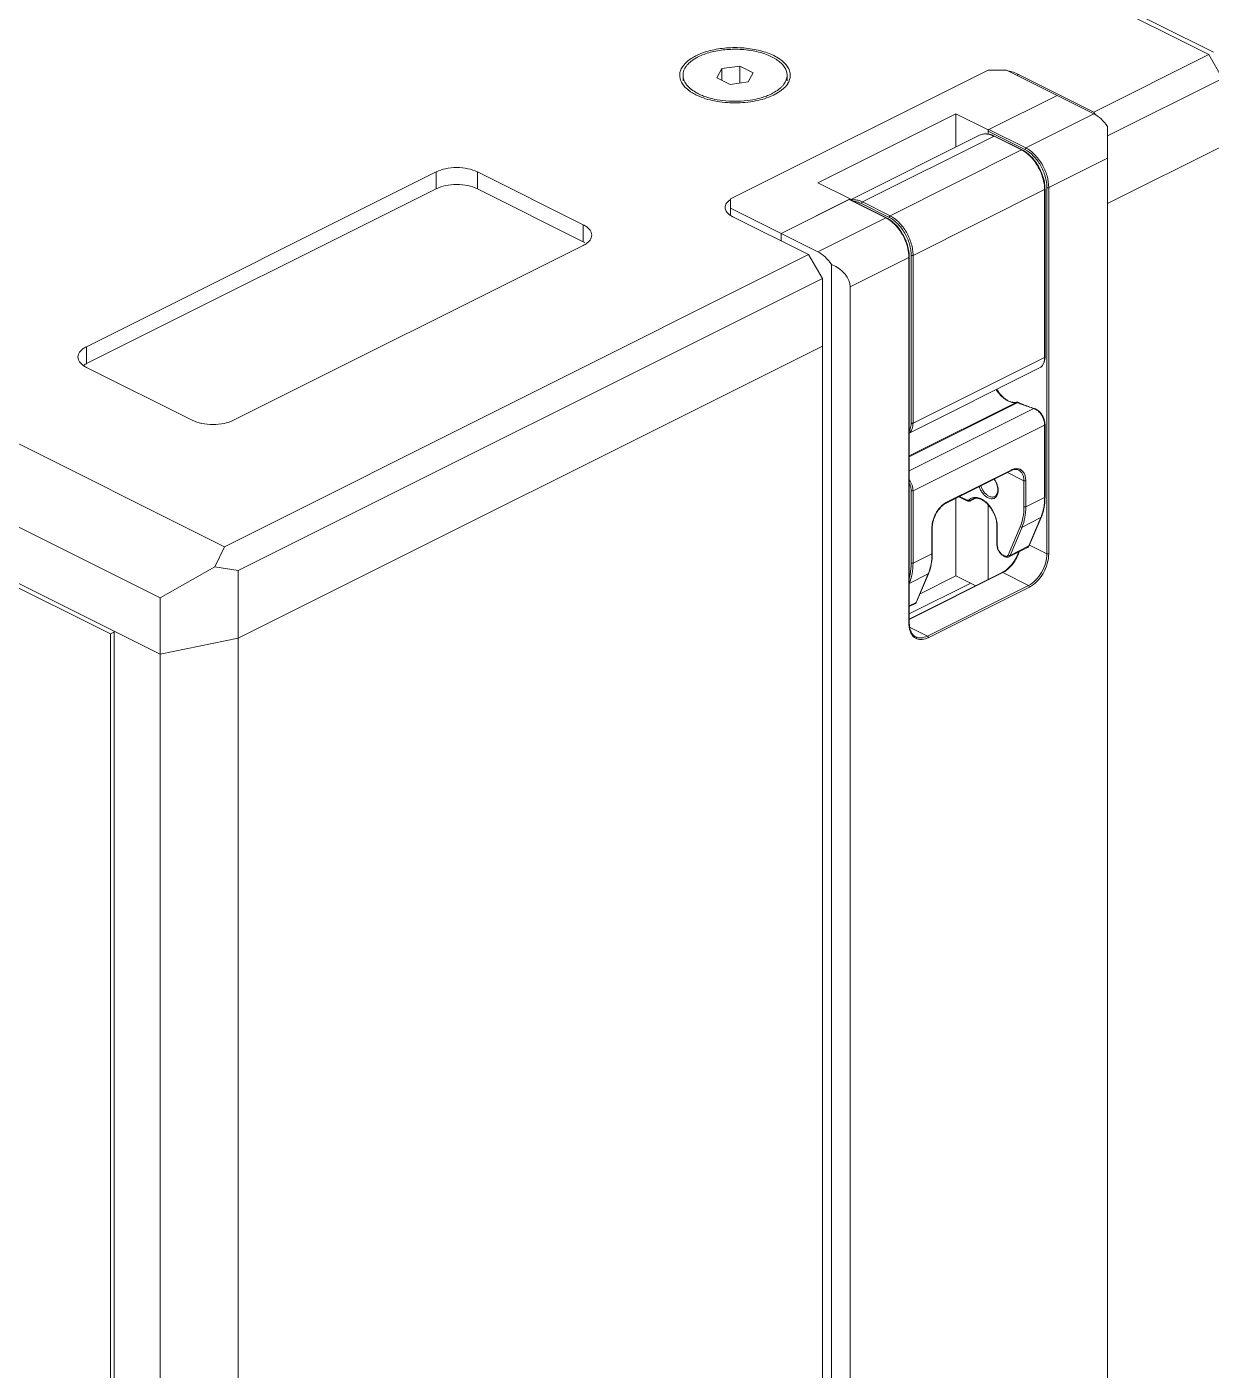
# Model space of a CAD drawing. Header units: millimetres. Extents: x 0 to 9253, y 0 to 2730.
# Drawn here: x 2866.1 to 3048.1, y 2028.4 to 2234.9 of the extents above; entities that cross this region are included whole.
import ezdxf

# ---------------------------------------------------------------- set-up
doc = ezdxf.new("R2010")
doc.units = ezdxf.units.MM
doc.layers.get('0').update_dxf_attribs({"lineweight": 13})

msp = doc.modelspace()

# ---------------------------------------------------------------- linework, layer by layer
for p, q in [((2571.87, 2317.25), (2896.43, 2154.97)), ((2564.8, 2307.97), (2886.53, 2147.1)), ((2886.53, 2138.44), (2564.8, 2299.31)), ((2572.43, 2294.8), (2878.89, 2141.57)), ((3025.12, 2241.94), (3047.75, 2230.63)), ((3048.46, 2230.98), (3025.83, 2242.29)), ((3030.07, 2221.79), (3047.75, 2230.63)), ((3049.87, 2226.97), (3047.75, 2230.63)), ((2972.88, 2228.46), (2972.13, 2227.07)), ((2975.67, 2228.84), (2972.88, 2228.46)), ((2972.88, 2228.46), (2972.88, 2226.7)), ((3013.81, 2228.23), (2974.21, 2208.43)), ((2975.67, 2228.84), (2975.67, 2226.25)), ((2977.71, 2227.82), (2975.67, 2228.84)), ((3016.64, 2228.23), (3013.81, 2228.23)), ((3016.64, 2228.23), (3024.42, 2224.34)), ((2966.92, 2226.58), (2966.92, 2227.44)), ((2972.13, 2227.07), (2974.17, 2226.05)), ((2974.17, 2226.05), (2976.96, 2226.42)), ((2976.96, 2226.42), (2977.71, 2227.82)), ((2982.92, 2226.58), (2982.92, 2227.44)), ((3018.41, 2227.62), (3018.41, 2227.35)), ((3018.41, 2227.62), (3030.07, 2221.79)), ((3032.19, 2218.13), (3049.87, 2226.97)), ((2980.93, 2224.44), (2981.86, 2224.99)), ((3013.81, 2219.04), (3024.42, 2224.34)), ((3024.42, 2224.34), (3013.95, 2219.11)), ((3024.42, 2224.34), (3030.07, 2221.51)), ((2987.65, 2210.91), (3008.86, 2221.51)), ((3008.86, 2221.51), (3008.86, 2216.41)), ((3013.81, 2219.04), (3008.86, 2221.51)), ((3019.61, 2216.28), (3030.07, 2221.51)), ((3030.07, 2221.79), (3030.31, 2221.37)), ((3012.49, 2218.22), (2992.66, 2208.31)), ((3014.73, 2218.08), (2994.51, 2207.97)), ((3013.81, 2218.41), (3013.81, 2219.04)), ((3013.81, 2218.86), (3019.47, 2216.03)), ((3013.95, 2219.11), (3019.61, 2216.28)), ((3014.73, 2218.08), (3018.97, 2215.96)), ((3014.82, 2218.09), (3019.06, 2215.97)), ((3032.19, 1775.31), (3032.19, 2219.58)), ((3018.97, 2215.96), (2998.75, 2205.85)), ((3049.87, 2216.57), (3032.19, 2207.74)), ((3049.87, 2216.57), (3032.19, 2207.73)), ((3032.19, 2214.71), (3023.14, 2210.18)), ((2875.22, 2185.72), (2928.96, 2212.59)), ((2928.96, 2212.59), (2928.96, 2210)), ((2935.32, 2210), (2935.32, 2212.59)), ((2935.32, 2212.59), (2951.58, 2204.46)), ((2928.96, 2210), (2875.22, 2183.13)), ((2951.58, 2201.86), (2935.32, 2210)), ((2992.6, 2208.43), (2987.65, 2210.91)), ((3022.51, 2209.86), (3002.28, 2199.75)), ((3022.51, 2209.86), (3022.51, 2184.08)), ((3022.57, 2209.93), (3022.57, 2184.15)), ((3022.86, 2210.18), (3022.86, 2153.89)), ((3023.14, 2210.18), (3023.14, 2153.89)), ((2974.21, 2205.92), (2974.21, 2208.43)), ((2981.99, 2203.13), (2992.6, 2208.43)), ((2992.46, 2208.36), (2981.99, 2203.13)), ((2998.11, 2205.53), (2992.46, 2208.36)), ((2998.2, 2205.54), (2992.54, 2208.36)), ((2992.6, 2208.36), (2992.6, 2208.43)), ((2998.61, 2205.6), (2994.36, 2207.73)), ((2998.75, 2205.85), (2994.51, 2207.97)), ((2981.99, 2203.13), (2974.21, 2207.02)), ((2986.23, 2199.87), (2974.57, 2205.7)), ((2987.65, 2200.3), (2998.11, 2205.53)), ((2951.58, 2204.46), (2951.58, 2201.86)), ((2951.58, 2201.28), (2897.84, 2174.41)), ((2981.99, 2201.99), (2981.99, 2203.13)), ((2981.99, 2203.13), (2987.65, 2200.3)), ((2896.43, 2154.97), (2986.23, 2199.87)), ((2988.35, 2196.21), (2986.23, 2199.87)), ((2992.6, 2194.91), (3001.65, 2199.43)), ((3001.65, 2143.14), (3001.65, 2199.43)), ((3001.71, 2143.21), (3001.71, 2199.5)), ((3002, 2173.97), (3002, 2199.75)), ((3002.28, 2173.97), (3002.28, 2199.75)), ((2989.77, 1754.1), (2989.77, 2198.37)), ((2898.55, 2151.31), (2988.35, 2196.21)), ((2988.35, 2185.82), (2988.35, 2196.21)), ((2992.6, 1757.56), (2992.6, 2194.91)), ((2875.22, 2183.13), (2875.22, 2185.72)), ((2988.35, 2185.82), (2898.55, 2140.91)), ((2988.35, 2185.81), (2898.55, 2140.91)), ((2988.35, 2185.81), (2988.35, 1766.66)), ((3002.28, 2173.97), (3022.51, 2184.08)), ((2891.48, 2174.41), (2875.22, 2182.54)), ((3001.71, 2172.45), (3021.73, 2182.46)), ((3018.11, 2177.16), (3001.71, 2168.96)), ((3018.4, 2177.12), (3001.71, 2168.77)), ((3018.11, 2177.16), (3018.2, 2177.16)), ((3018.2, 2177.16), (3018.3, 2177.15)), ((3018.3, 2177.15), (3018.4, 2177.12)), ((3020.87, 2176.21), (3001.71, 2166.63)), ((3022.51, 2173.68), (3002.28, 2163.57)), ((3022.51, 2173.68), (3022.51, 2162.56)), ((3022.57, 2173.75), (3022.57, 2162.64)), ((3007.39, 2161.69), (3017.29, 2166.64)), ((3007.45, 2161.8), (3017.35, 2166.75)), ((3016.78, 2166.39), (3019.33, 2165.11)), ((3019.33, 2165.11), (3019.33, 2161.12)), ((3019.61, 2165.11), (3019.61, 2161.12)), ((3002, 2152.45), (3002, 2163.57)), ((3002.28, 2152.45), (3002.28, 2163.57)), ((3008.86, 2162.43), (3008.86, 2150.5)), ((3010.55, 2162.05), (3009.33, 2162.66)), ((3010.49, 2162.16), (3009.41, 2162.7)), ((3010.58, 2162.13), (3010.49, 2162.16)), ((3011.84, 2162.41), (3011.08, 2162.03)), ((3011.79, 2162.4), (3011.17, 2162.1)), ((3022.51, 2162.56), (3019.61, 2161.12)), ((3013.81, 2149.91), (3013.81, 2161.45)), ((3005.18, 2153.9), (3005.18, 2157.9)), ((3005.24, 2153.97), (3005.24, 2157.97)), ((3015.17, 2155.32), (3015.17, 2158.18)), ((3015.22, 2155.25), (3015.22, 2158.11)), ((3018.76, 2158.05), (3016.92, 2153.7)), ((3019.04, 2157.99), (3017.19, 2153.64)), ((3021.94, 2159.44), (3019.04, 2157.99)), ((3021.94, 2159.44), (3020.09, 2155.09)), ((3021.99, 2159.49), (3020.14, 2155.14)), ((2896.43, 2154.97), (2894.95, 2151.86)), ((3002.28, 2152.45), (3005.18, 2153.9)), ((3016.4, 2153.54), (3016.14, 2153.67)), ((3016.99, 2153.41), (3019.89, 2154.86)), ((3020.09, 2155.09), (3017.19, 2153.64)), ((3022.86, 2153.89), (3020.19, 2155.23)), ((2894.95, 2151.86), (2886.53, 2147.1)), ((2894.95, 2151.86), (2898.55, 2151.31)), ((3016.45, 2153.43), (3016.2, 2153.56)), ((3016.48, 2153.51), (3016.4, 2153.54)), ((2898.55, 2151.31), (2898.55, 2140.91)), ((3015.98, 2151), (3001.71, 2143.86)), ((3016.07, 2150.99), (3001.71, 2143.81)), ((3004.61, 2150.78), (3001.71, 2149.33)), ((3002.77, 2146.42), (3004.61, 2150.78)), ((3002.82, 2146.48), (3004.67, 2150.83)), ((3003.36, 2147.75), (3008.86, 2150.5)), ((3011.92, 2148.97), (3008.86, 2150.5)), ((3020.03, 2149.01), (3016.07, 2150.99)), ((3001.71, 2144.64), (3011.14, 2149.36)), ((3020.03, 2149.01), (3004.48, 2141.23)), ((3020.17, 2148.77), (3004.62, 2140.99)), ((2886.53, 2138.44), (2886.53, 2147.1)), ((3002.77, 2146.42), (3001.71, 2145.9)), ((3002.56, 2146.2), (3001.71, 2145.77)), ((3002.72, 2146.34), (3002.77, 2146.42)), ((2878.89, 2141.57), (2879.51, 2141.87)), ((2878.89, 2141.57), (2878.89, 1723.79)), ((2879.46, 2141.97), (2879.46, 1722.81)), ((2879.46, 2141.97), (2886.53, 2138.44)), ((3004.48, 2141.23), (3001.76, 2142.59)), ((2898.55, 2140.91), (2886.53, 2138.44)), ((2898.55, 2140.91), (2886.53, 2138.44)), ((2898.55, 1711.36), (2898.55, 2140.91)), ((2886.53, 1710.62), (2886.53, 2138.44))]:
    msp.add_line(p, q)
for centre, radius, start, end in [((3015.74, 2221.44), 6.76, 78.287, 79.6974), ((2969.63, 2227.95), 3.33, 213.0832, 218.621), ((2980.22, 2227.95), 3.33, 321.3706, 326.9214), ((2972.73, 2232.09), 8.56, 243.4406, 244.6975), ((2976.83, 2232.1), 8.37, 293.054, 296.5437), ((2977.25, 2231.27), 7.44, 296.5436, 300.29), ((2977.13, 2232.05), 8.5, 295.297, 296.559), ((3017.15, 2212.32), 4.07, 62.3934, 63.4323), ((3017.18, 2209.86), 5.33, 0.0013, 0.7243), ((2975.78, 2208.29), 2.86, 233.0004, 236.3805), ((2996.31, 2201.92), 4.03, 62.4178, 63.4323), ((2949.77, 2198.22), 4.07, 59.2069, 63.487), ((2996.37, 2199.43), 5.28, 0.0013, 0.7072), ((3018.16, 2177.05), 0.124, 99.1848, 116.5408), ((3028.85, 2201.65), 26.66, 246.9358, 247.1032), ((3020.49, 2174.96), 1.31, 69.9056, 72.9919), ((3020.44, 2174.84), 1.44, 65.3095, 69.903), ((3020.15, 2173.67), 2.36, 1.8178, 5.5244), ((3020.35, 2173.68), 2.16, 0.0079, 1.7774), ((3008.63, 2159.44), 2.64, 116.576, 118.6779), ((3008.61, 2157.9), 3.43, 178.7928, 179.9964), ((3011.53, 2158.11), 3.69, 0.0031, 1.1199), ((3016.45, 2161.76), 5.96, 337.0174, 337.6875), ((2999.13, 2153.1), 5.96, 337.0174, 337.6875), ((3002.39, 2146.53), 0.377, 296.5737, 301.4529)]:
    msp.add_arc(centre, radius, start, end)
msp.add_ellipse((2985.53, 2194.91), major_axis=(7.07, 0), ratio=0.612372, start_param=0, end_param=0.927295)
for points, knots in [([(2968.91, 2230.45), (2968.41, 2230.2), (2967.53, 2229.65), (2966.72, 2228.69), (2966.43, 2227.87), (2966.38, 2227.06), (2966.61, 2226.47), (2966.84, 2226.13)], [0, 0, 0, 0, 0.307881, 0.559692, 0.670665, 0.777489, 1, 1, 1, 1]), ([(2966.92, 2227.44), (2966.92, 2227.58), (2966.95, 2227.84), (2967.06, 2228.24), (2967.26, 2228.62), (2967.53, 2228.99), (2967.87, 2229.35), (2968.27, 2229.68), (2968.74, 2230), (2969.08, 2230.18), (2969.26, 2230.27)], [0, 0, 0, 0, 0.102073, 0.207011, 0.317357, 0.435115, 0.561666, 0.697843, 0.844024, 1, 1, 1, 1]), ([(2969.94, 2230.89), (2969.85, 2230.85), (2969.5, 2230.72), (2969.16, 2230.57), (2968.91, 2230.45)], [0, 0, 0, 0, 0.258432, 1, 1, 1, 1]), ([(2982.92, 2227.44), (2982.92, 2227.54), (2982.9, 2227.74), (2982.84, 2228.04), (2982.73, 2228.33), (2982.52, 2228.72), (2982.15, 2229.19), (2981.56, 2229.7), (2980.83, 2230.16), (2979.98, 2230.56), (2979.02, 2230.9), (2977.97, 2231.16), (2976.85, 2231.34), (2975.7, 2231.44), (2974.53, 2231.45), (2973.37, 2231.38), (2972.24, 2231.23), (2971.16, 2230.99), (2970.17, 2230.68), (2969.55, 2230.42), (2969.26, 2230.27)], [0, 0, 0, 0, 0.019028, 0.03836, 0.058281, 0.079038, 0.123761, 0.173663, 0.229126, 0.290011, 0.355806, 0.425721, 0.498772, 0.573841, 0.64973, 0.725207, 0.799061, 0.870138, 0.937407, 1, 1, 1, 1]), ([(2983, 2226.13), (2983.13, 2226.33), (2983.34, 2226.75), (2983.45, 2227.44), (2983.34, 2228.13), (2983.01, 2228.79), (2982.49, 2229.41), (2981.5, 2230.21), (2979.84, 2230.99), (2977.5, 2231.56), (2974.93, 2231.76), (2972.36, 2231.57), (2970.7, 2231.16), (2969.94, 2230.89)], [0, 0, 0, 0, 0.042946, 0.083132, 0.123319, 0.166266, 0.214016, 0.267703, 0.393175, 0.539123, 0.69644, 0.853784, 1, 1, 1, 1]), ([(3017.11, 2228.05), (3017.23, 2228.03), (3017.67, 2227.92), (3018.11, 2227.77), (3018.41, 2227.62)], [0, 0, 0, 0, 0.266544, 1, 1, 1, 1]), ([(2968.84, 2224.85), (2968.55, 2225.01), (2968.15, 2225.29), (2967.69, 2225.72), (2967.41, 2226.05), (2967.19, 2226.39), (2967.04, 2226.73), (2966.94, 2227.09), (2966.92, 2227.33), (2966.92, 2227.44)], [0, 0, 0, 0, 0.296488, 0.431162, 0.557233, 0.675592, 0.787581, 0.894991, 1, 1, 1, 1]), ([(2981, 2224.85), (2981.29, 2225.02), (2981.69, 2225.29), (2982.15, 2225.72), (2982.43, 2226.05), (2982.64, 2226.39), (2982.8, 2226.73), (2982.9, 2227.09), (2982.92, 2227.33), (2982.92, 2227.44)], [0, 0, 0, 0, 0.296511, 0.431162, 0.557225, 0.675583, 0.787573, 0.894986, 1, 1, 1, 1]), ([(2967.02, 2225.87), (2967.09, 2225.79), (2967.37, 2225.46), (2967.71, 2225.18), (2967.98, 2224.99)], [0, 0, 0, 0, 0.233994, 1, 1, 1, 1]), ([(2967.98, 2224.99), (2968.05, 2224.94), (2968.35, 2224.74), (2968.66, 2224.56), (2968.91, 2224.44)], [0, 0, 0, 0, 0.239599, 1, 1, 1, 1]), ([(2969.72, 2224.4), (2969.64, 2224.44), (2969.34, 2224.57), (2969.05, 2224.72), (2968.84, 2224.85)], [0, 0, 0, 0, 0.258824, 1, 1, 1, 1]), ([(2969.08, 2224.36), (2969.93, 2223.95), (2971.87, 2223.38), (2974.92, 2223.1), (2977.97, 2223.38), (2979.91, 2223.95), (2980.76, 2224.36)], [0, 0, 0, 0, 0.236378, 0.499977, 0.763533, 1, 1, 1, 1]), ([(2971.29, 2223.88), (2971.01, 2223.95), (2970.48, 2224.1), (2969.97, 2224.3), (2969.72, 2224.4)], [0, 0, 0, 0, 0.513274, 1, 1, 1, 1]), ([(2978.55, 2223.88), (2977.97, 2223.73), (2976.76, 2223.51), (2974.92, 2223.41), (2973.07, 2223.51), (2971.87, 2223.73), (2971.29, 2223.88)], [0, 0, 0, 0, 0.244768, 0.5, 0.755232, 1, 1, 1, 1]), ([(2980.11, 2224.4), (2979.87, 2224.3), (2979.35, 2224.1), (2978.82, 2223.95), (2978.55, 2223.88)], [0, 0, 0, 0, 0.486819, 1, 1, 1, 1]), ([(2981.86, 2224.99), (2981.95, 2225.06), (2982.3, 2225.32), (2982.62, 2225.62), (2982.81, 2225.87)], [0, 0, 0, 0, 0.267007, 1, 1, 1, 1]), ([(3030.07, 2221.51), (3030.48, 2221.31), (3031.27, 2220.73), (3031.9, 2220), (3032.19, 2219.58)], [0, 0, 0, 0, 0.472498, 1, 1, 1, 1]), ([(3013.81, 2218.41), (3013.58, 2218.45), (3013.24, 2218.45), (3012.8, 2218.35), (3012.59, 2218.27), (3012.49, 2218.22)], [0, 0, 0, 0, 0.510907, 0.756912, 1, 1, 1, 1]), ([(3012.49, 2218.22), (3012.59, 2218.27), (3012.79, 2218.35), (3013.23, 2218.44), (3013.58, 2218.43), (3013.81, 2218.39)], [0, 0, 0, 0, 0.240097, 0.484545, 1, 1, 1, 1]), ([(3013.81, 2218.86), (3013.81, 2218.94), (3013.85, 2219.04), (3013.93, 2219.1), (3013.95, 2219.11)], [0, 0, 0, 0, 0.766847, 1, 1, 1, 1]), ([(3014.82, 2218.09), (3014.74, 2218.13), (3014.41, 2218.28), (3014.07, 2218.38), (3013.81, 2218.41)], [0, 0, 0, 0, 0.261959, 1, 1, 1, 1]), ([(3013.81, 2218.39), (3013.88, 2218.38), (3014.2, 2218.31), (3014.51, 2218.19), (3014.73, 2218.08)], [0, 0, 0, 0, 0.237989, 1, 1, 1, 1]), ([(3014.82, 2218.09), (3014.81, 2218.09), (3014.77, 2218.1), (3014.74, 2218.09), (3014.73, 2218.08)], [0, 0, 0, 0, 0.463901, 1, 1, 1, 1]), ([(3019.06, 2215.97), (3019.05, 2215.97), (3019.02, 2215.98), (3018.99, 2215.97), (3018.97, 2215.96)], [0, 0, 0, 0, 0.463901, 1, 1, 1, 1]), ([(3019.04, 2215.93), (3019.32, 2215.78), (3019.87, 2215.41), (3020.34, 2214.95), (3020.57, 2214.69)], [0, 0, 0, 0, 0.478363, 1, 1, 1, 1]), ([(3019.06, 2215.97), (3019.3, 2215.84), (3019.78, 2215.54), (3020.44, 2214.97), (3021.04, 2214.27), (3021.56, 2213.48), (3021.99, 2212.62), (3022.32, 2211.72), (3022.52, 2210.82), (3022.57, 2210.22), (3022.57, 2209.93)], [0, 0, 0, 0, 0.111375, 0.23124, 0.357953, 0.489098, 0.621798, 0.753029, 0.879909, 1, 1, 1, 1]), ([(3019.61, 2216.28), (3019.59, 2216.27), (3019.51, 2216.21), (3019.47, 2216.11), (3019.47, 2216.03)], [0, 0, 0, 0, 0.233153, 1, 1, 1, 1]), ([(3019.47, 2216.03), (3019.95, 2215.79), (3020.87, 2215.07), (3021.94, 2213.64), (3022.66, 2211.96), (3022.86, 2210.76), (3022.86, 2210.18)], [0, 0, 0, 0, 0.229686, 0.488208, 0.753177, 1, 1, 1, 1]), ([(3019.61, 2216.28), (3020.11, 2216.03), (3021.07, 2215.28), (3022.18, 2213.78), (3022.94, 2212.04), (3023.14, 2210.78), (3023.14, 2210.18)], [0, 0, 0, 0, 0.229704, 0.488217, 0.753177, 1, 1, 1, 1]), ([(3020.57, 2214.69), (3020.86, 2214.36), (3021.4, 2213.64), (3022, 2212.45), (3022.39, 2211.2), (3022.5, 2210.34), (3022.51, 2209.93)], [0, 0, 0, 0, 0.252109, 0.510488, 0.763386, 1, 1, 1, 1]), ([(2928.96, 2212.59), (2929.42, 2212.82), (2930.47, 2213.15), (2932.14, 2213.31), (2933.81, 2213.15), (2934.86, 2212.82), (2935.32, 2212.59)], [0, 0, 0, 0, 0.235404, 0.5, 0.764596, 1, 1, 1, 1]), ([(2935.32, 2210), (2934.86, 2210.23), (2933.81, 2210.55), (2932.14, 2210.71), (2930.47, 2210.55), (2929.42, 2210.23), (2928.96, 2210)], [0, 0, 0, 0, 0.235404, 0.5, 0.764596, 1, 1, 1, 1]), ([(3022.57, 2209.93), (3022.57, 2209.92), (3022.55, 2209.89), (3022.52, 2209.87), (3022.51, 2209.86)], [0, 0, 0, 0, 0.43201, 1, 1, 1, 1]), ([(2973.39, 2207.11), (2973.39, 2207.34), (2973.59, 2207.86), (2974.01, 2208.2), (2974.25, 2208.35)], [0, 0, 0, 0, 0.444199, 1, 1, 1, 1]), ([(2992.46, 2208.36), (2992.46, 2208.36), (2992.49, 2208.37), (2992.52, 2208.37), (2992.54, 2208.36)], [0, 0, 0, 0, 0.281659, 1, 1, 1, 1]), ([(2993.15, 2208.32), (2993.12, 2208.32), (2992.98, 2208.31), (2992.84, 2208.29), (2992.74, 2208.27)], [0, 0, 0, 0, 0.254443, 1, 1, 1, 1]), ([(2994.51, 2207.97), (2994.29, 2208.08), (2993.85, 2208.25), (2993.38, 2208.32), (2993.15, 2208.32)], [0, 0, 0, 0, 0.524539, 1, 1, 1, 1]), ([(2994.36, 2207.73), (2994.17, 2207.82), (2993.78, 2207.98), (2993.37, 2208.05), (2993.17, 2208.06)], [0, 0, 0, 0, 0.522648, 1, 1, 1, 1]), ([(2994.36, 2207.73), (2994.36, 2207.78), (2994.39, 2207.85), (2994.45, 2207.93), (2994.49, 2207.96), (2994.51, 2207.97)], [0, 0, 0, 0, 0.509738, 0.769361, 1, 1, 1, 1]), ([(2974.06, 2206.01), (2973.87, 2206.16), (2973.54, 2206.47), (2973.39, 2206.91), (2973.39, 2207.11)], [0, 0, 0, 0, 0.546794, 1, 1, 1, 1]), ([(2974.57, 2205.7), (2974.53, 2205.72), (2974.41, 2205.78), (2974.28, 2205.85), (2974.2, 2205.91)], [0, 0, 0, 0, 0.258003, 1, 1, 1, 1]), ([(2998.11, 2205.53), (2998.12, 2205.53), (2998.15, 2205.55), (2998.18, 2205.55), (2998.2, 2205.54)], [0, 0, 0, 0, 0.281659, 1, 1, 1, 1]), ([(2999.2, 2204.77), (2999.12, 2204.85), (2998.8, 2205.12), (2998.45, 2205.35), (2998.18, 2205.5)], [0, 0, 0, 0, 0.26204, 1, 1, 1, 1]), ([(2998.2, 2205.54), (2998.7, 2205.29), (2999.66, 2204.54), (3000.75, 2203.07), (3001.5, 2201.34), (3001.71, 2200.1), (3001.71, 2199.5)], [0, 0, 0, 0, 0.23107, 0.488981, 0.753017, 1, 1, 1, 1]), ([(2998.61, 2205.6), (2998.61, 2205.65), (2998.63, 2205.73), (2998.69, 2205.81), (2998.73, 2205.84), (2998.75, 2205.85)], [0, 0, 0, 0, 0.509738, 0.769361, 1, 1, 1, 1]), ([(3002, 2199.75), (3002, 2200.03), (3001.95, 2200.61), (3001.76, 2201.49), (3001.44, 2202.36), (3001.03, 2203.19), (3000.51, 2203.96), (2999.93, 2204.64), (2999.3, 2205.2), (2998.84, 2205.49), (2998.61, 2205.6)], [0, 0, 0, 0, 0.119775, 0.246813, 0.378463, 0.511666, 0.643235, 0.770119, 0.889679, 1, 1, 1, 1]), ([(3002.28, 2199.75), (3002.28, 2200.04), (3002.23, 2200.65), (3002.03, 2201.56), (3001.7, 2202.47), (3001.27, 2203.34), (3000.74, 2204.14), (3000.13, 2204.84), (2999.47, 2205.42), (2998.99, 2205.73), (2998.75, 2205.85)], [0, 0, 0, 0, 0.119775, 0.246813, 0.378463, 0.511666, 0.643235, 0.770119, 0.889679, 1, 1, 1, 1]), ([(2951.58, 2204.46), (2951.78, 2204.37), (2952.13, 2204.16), (2952.56, 2203.77), (2952.84, 2203.34), (2952.9, 2203.02), (2952.9, 2202.87)], [0, 0, 0, 0, 0.302295, 0.565559, 0.793463, 1, 1, 1, 1]), ([(3001.6, 2200.13), (3001.5, 2201.01), (3000.93, 2202.73), (2999.86, 2204.18), (2999.2, 2204.77)], [0, 0, 0, 0, 0.501968, 1, 1, 1, 1]), ([(2952.9, 2202.87), (2952.9, 2202.72), (2952.84, 2202.41), (2952.56, 2201.98), (2952.13, 2201.59), (2951.78, 2201.38), (2951.58, 2201.28)], [0, 0, 0, 0, 0.206537, 0.434441, 0.697705, 1, 1, 1, 1]), ([(2987.65, 2200.3), (2988.05, 2200.09), (2988.84, 2199.52), (2989.48, 2198.79), (2989.77, 2198.37)], [0, 0, 0, 0, 0.472498, 1, 1, 1, 1]), ([(3001.65, 2199.5), (3001.65, 2199.55), (3001.64, 2199.76), (3001.62, 2199.97), (3001.6, 2200.13)], [0, 0, 0, 0, 0.244727, 1, 1, 1, 1]), ([(3001.65, 2199.43), (3001.66, 2199.44), (3001.68, 2199.45), (3001.71, 2199.48), (3001.71, 2199.5)], [0, 0, 0, 0, 0.307658, 1, 1, 1, 1]), ([(3002, 2199.75), (3002.02, 2199.74), (3002.07, 2199.73), (3002.14, 2199.72), (3002.22, 2199.73), (3002.26, 2199.74), (3002.28, 2199.75)], [0, 0, 0, 0, 0.23537, 0.5, 0.76463, 1, 1, 1, 1]), ([(2873.9, 2184.13), (2873.9, 2184.28), (2873.96, 2184.6), (2874.24, 2185.03), (2874.67, 2185.42), (2875.02, 2185.63), (2875.22, 2185.72)], [0, 0, 0, 0, 0.206537, 0.434441, 0.697705, 1, 1, 1, 1]), ([(2875.22, 2182.54), (2875.02, 2182.64), (2874.67, 2182.85), (2874.24, 2183.24), (2873.96, 2183.67), (2873.9, 2183.98), (2873.9, 2184.13)], [0, 0, 0, 0, 0.302295, 0.565559, 0.793463, 1, 1, 1, 1]), ([(2875.22, 2183.13), (2875.17, 2183.1), (2875, 2183.02), (2874.84, 2182.92), (2874.73, 2182.84)], [0, 0, 0, 0, 0.259948, 1, 1, 1, 1]), ([(3022.57, 2184.15), (3022.57, 2183.97), (3022.53, 2183.61), (3022.38, 2183.12), (3022.11, 2182.71), (3021.86, 2182.53), (3021.73, 2182.46)], [0, 0, 0, 0, 0.280238, 0.536753, 0.773789, 1, 1, 1, 1]), ([(3022.51, 2184.08), (3022.51, 2183.9), (3022.48, 2183.55), (3022.33, 2183.08), (3022.12, 2182.75), (3021.91, 2182.56), (3021.79, 2182.49), (3021.73, 2182.46)], [0, 0, 0, 0, 0.289488, 0.54912, 0.782176, 0.892165, 1, 1, 1, 1]), ([(3022.57, 2184.15), (3022.57, 2184.14), (3022.55, 2184.11), (3022.52, 2184.09), (3022.51, 2184.08)], [0, 0, 0, 0, 0.43201, 1, 1, 1, 1]), ([(3015.07, 2179.13), (3015.27, 2178.81), (3015.7, 2178.24), (3016.36, 2177.67), (3016.92, 2177.35), (3017.33, 2177.2), (3017.73, 2177.13), (3017.99, 2177.14), (3018.11, 2177.16)], [0, 0, 0, 0, 0.293129, 0.561961, 0.68414, 0.797326, 0.902135, 1, 1, 1, 1]), ([(3015.14, 2179.16), (3015.34, 2178.84), (3015.67, 2178.4), (3016.2, 2177.9), (3016.59, 2177.59), (3017, 2177.36), (3017.4, 2177.21), (3017.78, 2177.14), (3018.03, 2177.15), (3018.14, 2177.17)], [0, 0, 0, 0, 0.298823, 0.439419, 0.571529, 0.693818, 0.805587, 0.907163, 1, 1, 1, 1]), ([(3018.49, 2177.12), (3018.43, 2177.15), (3018.32, 2177.18), (3018.2, 2177.18), (3018.14, 2177.17)], [0, 0, 0, 0, 0.508531, 1, 1, 1, 1]), ([(3018.49, 2177.12), (3018.47, 2177.13), (3018.44, 2177.13), (3018.41, 2177.12), (3018.4, 2177.12)], [0, 0, 0, 0, 0.471052, 1, 1, 1, 1]), ([(3018.47, 2177.09), (3018.67, 2177), (3019.46, 2176.68), (3020.26, 2176.4), (3020.87, 2176.21)], [0, 0, 0, 0, 0.254552, 1, 1, 1, 1]), ([(3018.49, 2177.12), (3018.69, 2177.03), (3019.5, 2176.7), (3020.33, 2176.41), (3020.95, 2176.22)], [0, 0, 0, 0, 0.254777, 1, 1, 1, 1]), ([(2897.84, 2174.41), (2897.39, 2174.18), (2896.33, 2173.85), (2894.66, 2173.7), (2892.99, 2173.85), (2891.94, 2174.18), (2891.48, 2174.41)], [0, 0, 0, 0, 0.235404, 0.5, 0.764596, 1, 1, 1, 1]), ([(3020.95, 2176.22), (3020.94, 2176.22), (3020.91, 2176.23), (3020.88, 2176.22), (3020.87, 2176.21)], [0, 0, 0, 0, 0.480576, 1, 1, 1, 1]), ([(3022.57, 2173.75), (3022.57, 2174.01), (3022.49, 2174.42), (3022.29, 2174.92), (3022.09, 2175.28), (3021.85, 2175.6), (3021.5, 2175.96), (3021.17, 2176.15), (3020.95, 2176.22)], [0, 0, 0, 0, 0.251575, 0.384878, 0.518747, 0.649769, 0.774951, 1, 1, 1, 1]), ([(3021.04, 2176.14), (3021.23, 2176.06), (3021.6, 2175.79), (3022.04, 2175.25), (3022.36, 2174.61), (3022.47, 2174.14), (3022.5, 2173.9)], [0, 0, 0, 0, 0.225282, 0.480136, 0.745758, 1, 1, 1, 1]), ([(3001.71, 2172.85), (3001.76, 2172.92), (3001.87, 2173.13), (3001.98, 2173.51), (3002, 2173.81), (3002, 2173.97)], [0, 0, 0, 0, 0.225146, 0.593078, 1, 1, 1, 1]), ([(3001.71, 2172.48), (3001.8, 2172.55), (3001.97, 2172.74), (3002.15, 2173.09), (3002.26, 2173.51), (3002.28, 2173.81), (3002.28, 2173.97)], [0, 0, 0, 0, 0.218458, 0.454946, 0.715106, 1, 1, 1, 1]), ([(3002, 2173.97), (3002.02, 2173.96), (3002.07, 2173.94), (3002.14, 2173.94), (3002.22, 2173.94), (3002.26, 2173.96), (3002.28, 2173.97)], [0, 0, 0, 0, 0.23537, 0.5, 0.76463, 1, 1, 1, 1]), ([(3022.57, 2173.75), (3022.57, 2173.74), (3022.55, 2173.71), (3022.52, 2173.69), (3022.51, 2173.68)], [0, 0, 0, 0, 0.43201, 1, 1, 1, 1]), ([(3017.29, 2166.64), (3017.41, 2166.7), (3017.63, 2166.79), (3017.96, 2166.85), (3018.27, 2166.84), (3018.46, 2166.78), (3018.55, 2166.73)], [0, 0, 0, 0, 0.28942, 0.548356, 0.782012, 1, 1, 1, 1]), ([(3017.35, 2166.75), (3017.35, 2166.73), (3017.34, 2166.69), (3017.31, 2166.65), (3017.29, 2166.64)], [0, 0, 0, 0, 0.551624, 1, 1, 1, 1]), ([(3017.35, 2166.75), (3017.45, 2166.81), (3017.67, 2166.89), (3018, 2166.97), (3018.31, 2166.98), (3018.52, 2166.94), (3018.61, 2166.91)], [0, 0, 0, 0, 0.276554, 0.533286, 0.772652, 1, 1, 1, 1]), ([(3018.55, 2166.73), (3018.67, 2166.67), (3018.9, 2166.5), (3019.15, 2166.12), (3019.3, 2165.64), (3019.33, 2165.29), (3019.33, 2165.11)], [0, 0, 0, 0, 0.217154, 0.450413, 0.71026, 1, 1, 1, 1]), ([(3018.61, 2166.91), (3018.69, 2166.89), (3018.83, 2166.82), (3019.03, 2166.68), (3019.21, 2166.5), (3019.41, 2166.2), (3019.57, 2165.73), (3019.61, 2165.32), (3019.61, 2165.11)], [0, 0, 0, 0, 0.109028, 0.218733, 0.331702, 0.450118, 0.708419, 1, 1, 1, 1]), ([(3002.28, 2163.57), (3002.28, 2163.71), (3002.26, 2164), (3002.1, 2164.59), (3001.89, 2165), (3001.71, 2165.25)], [0, 0, 0, 0, 0.234661, 0.485098, 1, 1, 1, 1]), ([(3002, 2163.57), (3002, 2163.76), (3001.94, 2164.16), (3001.8, 2164.53), (3001.71, 2164.71)], [0, 0, 0, 0, 0.481888, 1, 1, 1, 1]), ([(3013.81, 2162.5), (3013.66, 2162.57), (3013.37, 2162.78), (3012.98, 2163.18), (3012.66, 2163.66), (3012.5, 2164.02), (3012.43, 2164.21)], [0, 0, 0, 0, 0.224075, 0.471868, 0.734386, 1, 1, 1, 1]), ([(3013.95, 2162.74), (3013.81, 2162.81), (3013.54, 2163), (3013.19, 2163.37), (3012.89, 2163.83), (3012.74, 2164.17), (3012.68, 2164.34)], [0, 0, 0, 0, 0.224108, 0.47222, 0.734895, 1, 1, 1, 1]), ([(3014.75, 2165.37), (3014.84, 2165.25), (3014.99, 2164.98), (3015.16, 2164.57), (3015.27, 2164.14), (3015.32, 2163.74), (3015.29, 2163.37), (3015.2, 2163.06), (3015.05, 2162.83), (3014.92, 2162.72), (3014.85, 2162.69)], [0, 0, 0, 0, 0.154413, 0.308707, 0.457657, 0.596399, 0.720893, 0.828513, 0.919814, 1, 1, 1, 1]), ([(3014.79, 2165.39), (3014.87, 2165.27), (3014.98, 2165.08), (3015.11, 2164.81), (3015.24, 2164.48), (3015.36, 2164.01), (3015.38, 2163.51), (3015.32, 2163.15), (3015.24, 2162.92), (3015.13, 2162.72), (3015.03, 2162.61), (3014.98, 2162.56)], [0, 0, 0, 0, 0.144684, 0.217303, 0.289476, 0.498624, 0.689283, 0.775741, 0.85588, 0.930222, 1, 1, 1, 1]), ([(3019.61, 2165.11), (3019.59, 2165.1), (3019.54, 2165.09), (3019.47, 2165.08), (3019.39, 2165.09), (3019.35, 2165.1), (3019.33, 2165.11)], [0, 0, 0, 0, 0.23537, 0.5, 0.76463, 1, 1, 1, 1]), ([(3002, 2163.57), (3002.02, 2163.56), (3002.07, 2163.55), (3002.14, 2163.54), (3002.22, 2163.55), (3002.26, 2163.56), (3002.28, 2163.57)], [0, 0, 0, 0, 0.23537, 0.5, 0.76463, 1, 1, 1, 1]), ([(3010.55, 2162.05), (3010.53, 2162.06), (3010.5, 2162.1), (3010.49, 2162.14), (3010.49, 2162.16)], [0, 0, 0, 0, 0.448376, 1, 1, 1, 1]), ([(3010.55, 2162.05), (3010.63, 2162.01), (3010.77, 2161.97), (3010.95, 2161.98), (3011.04, 2162.01), (3011.08, 2162.03)], [0, 0, 0, 0, 0.509533, 0.755582, 1, 1, 1, 1]), ([(3010.73, 2162.11), (3010.72, 2162.11), (3010.67, 2162.11), (3010.61, 2162.12), (3010.58, 2162.13)], [0, 0, 0, 0, 0.238142, 1, 1, 1, 1]), ([(3010.92, 2162.19), (3010.9, 2162.17), (3010.84, 2162.13), (3010.77, 2162.11), (3010.73, 2162.11)], [0, 0, 0, 0, 0.496823, 1, 1, 1, 1]), ([(3011.41, 2162.48), (3011.32, 2162.45), (3011.15, 2162.37), (3010.99, 2162.26), (3010.92, 2162.19)], [0, 0, 0, 0, 0.497635, 1, 1, 1, 1]), ([(3011.17, 2162.1), (3011.15, 2162.08), (3011.09, 2162.07), (3011.03, 2162.1), (3011.01, 2162.11)], [0, 0, 0, 0, 0.470393, 1, 1, 1, 1]), ([(3011.17, 2162.1), (3011.17, 2162.09), (3011.14, 2162.06), (3011.11, 2162.04), (3011.08, 2162.03)], [0, 0, 0, 0, 0.252789, 1, 1, 1, 1]), ([(3011.47, 2162.3), (3011.45, 2162.29), (3011.34, 2162.23), (3011.24, 2162.16), (3011.17, 2162.1)], [0, 0, 0, 0, 0.24843, 1, 1, 1, 1]), ([(3015.22, 2158.18), (3015.22, 2158.46), (3015.14, 2159.04), (3014.87, 2159.9), (3014.46, 2160.71), (3013.93, 2161.43), (3013.33, 2162), (3012.77, 2162.35), (3012.32, 2162.5), (3012, 2162.56), (3011.7, 2162.56), (3011.51, 2162.51), (3011.41, 2162.48)], [0, 0, 0, 0, 0.131807, 0.272438, 0.41605, 0.556268, 0.687272, 0.804859, 0.85822, 0.908101, 0.955062, 1, 1, 1, 1]), ([(3011.84, 2162.42), (3011.81, 2162.41), (3011.68, 2162.39), (3011.56, 2162.35), (3011.47, 2162.3)], [0, 0, 0, 0, 0.256972, 1, 1, 1, 1]), ([(3015.17, 2158.18), (3015.17, 2158.43), (3015.11, 2158.96), (3014.89, 2159.74), (3014.53, 2160.49), (3014.08, 2161.18), (3013.55, 2161.74), (3013.05, 2162.1), (3012.66, 2162.3), (3012.29, 2162.41), (3012.01, 2162.44), (3011.84, 2162.42)], [0, 0, 0, 0, 0.12903, 0.267974, 0.41117, 0.552452, 0.685879, 0.806422, 0.86088, 0.911171, 1, 1, 1, 1]), ([(3014.98, 2162.56), (3014.91, 2162.5), (3014.74, 2162.39), (3014.44, 2162.33), (3014.12, 2162.37), (3013.91, 2162.45), (3013.81, 2162.5)], [0, 0, 0, 0, 0.230632, 0.465078, 0.718515, 1, 1, 1, 1]), ([(3014.85, 2162.69), (3014.78, 2162.66), (3014.64, 2162.61), (3014.42, 2162.6), (3014.18, 2162.64), (3014.03, 2162.71), (3013.95, 2162.74)], [0, 0, 0, 0, 0.227102, 0.464629, 0.720925, 1, 1, 1, 1]), ([(3022.51, 2162.56), (3022.51, 2162.02), (3022.43, 2160.98), (3022.15, 2159.96), (3021.96, 2159.5)], [0, 0, 0, 0, 0.523993, 1, 1, 1, 1]), ([(3021.99, 2159.49), (3022.09, 2159.72), (3022.3, 2160.33), (3022.52, 2161.39), (3022.57, 2162.21), (3022.57, 2162.64)], [0, 0, 0, 0, 0.232818, 0.60338, 1, 1, 1, 1]), ([(3022.57, 2162.64), (3022.57, 2162.62), (3022.55, 2162.59), (3022.52, 2162.57), (3022.51, 2162.56)], [0, 0, 0, 0, 0.43201, 1, 1, 1, 1]), ([(3005.18, 2157.97), (3005.19, 2158.34), (3005.29, 2158.92), (3005.56, 2159.64), (3005.82, 2160.18), (3006.15, 2160.67), (3006.63, 2161.24), (3007.05, 2161.59), (3007.36, 2161.76)], [0, 0, 0, 0, 0.246705, 0.377944, 0.510647, 0.64188, 0.768828, 1, 1, 1, 1]), ([(3005.24, 2157.97), (3005.24, 2158.15), (3005.27, 2158.52), (3005.44, 2159.27), (3005.76, 2160), (3006.19, 2160.65), (3006.56, 2161.08), (3006.96, 2161.44), (3007.25, 2161.62), (3007.39, 2161.69)], [0, 0, 0, 0, 0.119292, 0.246677, 0.512726, 0.645079, 0.772313, 0.89143, 1, 1, 1, 1]), ([(3007.45, 2161.8), (3007.45, 2161.78), (3007.44, 2161.74), (3007.41, 2161.7), (3007.39, 2161.69)], [0, 0, 0, 0, 0.551624, 1, 1, 1, 1]), ([(3019.33, 2161.12), (3019.33, 2160.57), (3019.24, 2159.52), (3018.96, 2158.51), (3018.76, 2158.05)], [0, 0, 0, 0, 0.524651, 1, 1, 1, 1]), ([(3019.61, 2161.12), (3019.61, 2160.56), (3019.52, 2159.49), (3019.23, 2158.46), (3019.04, 2157.99)], [0, 0, 0, 0, 0.524651, 1, 1, 1, 1]), ([(3019.61, 2161.12), (3019.59, 2161.11), (3019.54, 2161.09), (3019.47, 2161.08), (3019.39, 2161.09), (3019.35, 2161.11), (3019.33, 2161.12)], [0, 0, 0, 0, 0.23537, 0.5, 0.76463, 1, 1, 1, 1]), ([(3005.18, 2157.9), (3005.2, 2157.91), (3005.23, 2157.92), (3005.24, 2157.96), (3005.24, 2157.97)], [0, 0, 0, 0, 0.56799, 1, 1, 1, 1]), ([(3015.17, 2158.18), (3015.17, 2158.16), (3015.18, 2158.13), (3015.21, 2158.12), (3015.22, 2158.11)], [0, 0, 0, 0, 0.43201, 1, 1, 1, 1]), ([(3019.04, 2157.99), (3018.99, 2157.97), (3018.89, 2157.97), (3018.8, 2158.02), (3018.76, 2158.05)], [0, 0, 0, 0, 0.476372, 1, 1, 1, 1]), ([(3021.99, 2159.49), (3021.98, 2159.48), (3021.97, 2159.46), (3021.95, 2159.45), (3021.94, 2159.44)], [0, 0, 0, 0, 0.484349, 1, 1, 1, 1]), ([(3004.64, 2150.84), (3004.83, 2151.3), (3005.1, 2152.31), (3005.18, 2153.36), (3005.18, 2153.9)], [0, 0, 0, 0, 0.476007, 1, 1, 1, 1]), ([(3005.24, 2153.97), (3005.24, 2153.69), (3005.2, 2152.62), (3004.97, 2151.55), (3004.67, 2150.83)], [0, 0, 0, 0, 0.267957, 1, 1, 1, 1]), ([(3005.18, 2153.9), (3005.2, 2153.91), (3005.23, 2153.93), (3005.24, 2153.96), (3005.24, 2153.97)], [0, 0, 0, 0, 0.56799, 1, 1, 1, 1]), ([(3016.2, 2153.56), (3016.05, 2153.63), (3015.77, 2153.85), (3015.44, 2154.28), (3015.22, 2154.79), (3015.17, 2155.15), (3015.17, 2155.32)], [0, 0, 0, 0, 0.234146, 0.49071, 0.752651, 1, 1, 1, 1]), ([(3015.17, 2155.32), (3015.17, 2155.31), (3015.18, 2155.28), (3015.21, 2155.26), (3015.22, 2155.25)], [0, 0, 0, 0, 0.43201, 1, 1, 1, 1]), ([(3016.14, 2153.67), (3016.01, 2153.73), (3015.76, 2153.93), (3015.47, 2154.32), (3015.28, 2154.77), (3015.22, 2155.1), (3015.22, 2155.25)], [0, 0, 0, 0, 0.22969, 0.488215, 0.753192, 1, 1, 1, 1]), ([(3016.2, 2153.56), (3016.18, 2153.57), (3016.15, 2153.6), (3016.14, 2153.64), (3016.14, 2153.67)], [0, 0, 0, 0, 0.448376, 1, 1, 1, 1]), ([(3016.92, 2153.7), (3016.89, 2153.64), (3016.84, 2153.56), (3016.73, 2153.5), (3016.67, 2153.49), (3016.64, 2153.49)], [0, 0, 0, 0, 0.513312, 0.75431, 1, 1, 1, 1]), ([(3018.52, 2154.18), (3018.35, 2153.68), (3017.89, 2152.74), (3017.23, 2151.94), (3016.86, 2151.6)], [0, 0, 0, 0, 0.511737, 1, 1, 1, 1]), ([(3017.19, 2153.64), (3017.15, 2153.62), (3017.04, 2153.61), (3016.95, 2153.66), (3016.92, 2153.7)], [0, 0, 0, 0, 0.476372, 1, 1, 1, 1]), ([(3018.62, 2154.22), (3018.54, 2153.99), (3018.19, 2153.1), (3017.64, 2152.28), (3017.13, 2151.77)], [0, 0, 0, 0, 0.25403, 1, 1, 1, 1]), ([(3020.14, 2155.14), (3020.12, 2155.08), (3020.05, 2154.97), (3019.94, 2154.89), (3019.89, 2154.86)], [0, 0, 0, 0, 0.505143, 1, 1, 1, 1]), ([(3020.09, 2155.09), (3020.07, 2155.04), (3020.01, 2154.95), (3019.93, 2154.88), (3019.89, 2154.86)], [0, 0, 0, 0, 0.52046, 1, 1, 1, 1]), ([(3022.86, 2153.89), (3022.86, 2153.41), (3022.69, 2152.4), (3022.09, 2151.01), (3021.2, 2149.81), (3020.43, 2149.21), (3020.03, 2149.01)], [0, 0, 0, 0, 0.246823, 0.511783, 0.770297, 1, 1, 1, 1]), ([(3020.14, 2155.14), (3020.14, 2155.13), (3020.12, 2155.11), (3020.1, 2155.09), (3020.09, 2155.09)], [0, 0, 0, 0, 0.484349, 1, 1, 1, 1]), ([(3023.14, 2153.89), (3023.14, 2153.38), (3022.97, 2152.33), (3022.33, 2150.86), (3021.4, 2149.61), (3020.6, 2148.98), (3020.17, 2148.77)], [0, 0, 0, 0, 0.246797, 0.511768, 0.770292, 1, 1, 1, 1]), ([(3001.71, 2150.16), (3001.76, 2150.34), (3001.94, 2151.09), (3002, 2151.87), (3002, 2152.45)], [0, 0, 0, 0, 0.237382, 1, 1, 1, 1]), ([(3001.71, 2149.33), (3001.91, 2149.79), (3002.2, 2150.83), (3002.28, 2151.89), (3002.28, 2152.45)], [0, 0, 0, 0, 0.475349, 1, 1, 1, 1]), ([(3002, 2152.45), (3002.02, 2152.44), (3002.07, 2152.43), (3002.14, 2152.42), (3002.22, 2152.43), (3002.26, 2152.44), (3002.28, 2152.45)], [0, 0, 0, 0, 0.23537, 0.5, 0.76463, 1, 1, 1, 1]), ([(3016.86, 2151.6), (3016.79, 2151.54), (3016.52, 2151.31), (3016.22, 2151.11), (3015.98, 2151)], [0, 0, 0, 0, 0.264263, 1, 1, 1, 1]), ([(3016.45, 2153.43), (3016.43, 2153.44), (3016.4, 2153.47), (3016.4, 2153.52), (3016.4, 2153.54)], [0, 0, 0, 0, 0.448376, 1, 1, 1, 1]), ([(3016.99, 2153.41), (3016.95, 2153.39), (3016.86, 2153.36), (3016.67, 2153.35), (3016.53, 2153.39), (3016.45, 2153.43)], [0, 0, 0, 0, 0.244415, 0.490461, 1, 1, 1, 1]), ([(3016.64, 2153.49), (3016.63, 2153.48), (3016.57, 2153.48), (3016.52, 2153.49), (3016.48, 2153.51)], [0, 0, 0, 0, 0.238114, 1, 1, 1, 1]), ([(3017.13, 2151.77), (3017.09, 2151.73), (3016.93, 2151.57), (3016.75, 2151.43), (3016.62, 2151.33)], [0, 0, 0, 0, 0.256391, 1, 1, 1, 1]), ([(3017.19, 2153.64), (3017.17, 2153.59), (3017.12, 2153.5), (3017.03, 2153.43), (3016.99, 2153.41)], [0, 0, 0, 0, 0.52046, 1, 1, 1, 1]), ([(3004.61, 2150.78), (3004.62, 2150.78), (3004.65, 2150.8), (3004.66, 2150.82), (3004.67, 2150.83)], [0, 0, 0, 0, 0.515651, 1, 1, 1, 1]), ([(3016.07, 2150.99), (3016.06, 2150.99), (3016.04, 2151.01), (3016, 2151.01), (3015.98, 2151)], [0, 0, 0, 0, 0.281659, 1, 1, 1, 1]), ([(3016.62, 2151.33), (3016.57, 2151.29), (3016.4, 2151.17), (3016.21, 2151.06), (3016.07, 2150.99)], [0, 0, 0, 0, 0.258431, 1, 1, 1, 1]), ([(3020.17, 2148.77), (3020.17, 2148.84), (3020.13, 2148.94), (3020.05, 2149), (3020.03, 2149.01)], [0, 0, 0, 0, 0.766847, 1, 1, 1, 1]), ([(3002.56, 2146.2), (3002.62, 2146.22), (3002.72, 2146.31), (3002.79, 2146.42), (3002.82, 2146.48)], [0, 0, 0, 0, 0.494854, 1, 1, 1, 1]), ([(3002.59, 2146.21), (3002.6, 2146.22), (3002.65, 2146.25), (3002.69, 2146.3), (3002.72, 2146.34)], [0, 0, 0, 0, 0.243652, 1, 1, 1, 1]), ([(3002.77, 2146.42), (3002.78, 2146.43), (3002.8, 2146.45), (3002.81, 2146.47), (3002.82, 2146.48)], [0, 0, 0, 0, 0.515651, 1, 1, 1, 1]), ([(3001.65, 2143.14), (3001.66, 2143.15), (3001.68, 2143.16), (3001.71, 2143.19), (3001.71, 2143.21)], [0, 0, 0, 0, 0.307658, 1, 1, 1, 1]), ([(3001.79, 2142.09), (3001.77, 2142.17), (3001.68, 2142.51), (3001.65, 2142.87), (3001.65, 2143.14)], [0, 0, 0, 0, 0.236664, 1, 1, 1, 1]), ([(3002.69, 2141.12), (3002.54, 2141.19), (3002.25, 2141.42), (3001.93, 2141.9), (3001.74, 2142.52), (3001.71, 2142.97), (3001.71, 2143.21)], [0, 0, 0, 0, 0.208867, 0.439096, 0.701926, 1, 1, 1, 1]), ([(3004.62, 2140.99), (3004.33, 2140.85), (3003.75, 2140.65), (3002.85, 2140.74), (3002.14, 2141.27), (3001.88, 2141.8), (3001.79, 2142.09)], [0, 0, 0, 0, 0.273227, 0.510763, 0.741779, 1, 1, 1, 1]), ([(3004.48, 2141.23), (3004.18, 2141.08), (3003.71, 2140.93), (3003.09, 2140.96), (3002.81, 2141.06), (3002.69, 2141.12)], [0, 0, 0, 0, 0.534133, 0.772347, 1, 1, 1, 1]), ([(3004.62, 2140.99), (3004.62, 2141.06), (3004.57, 2141.16), (3004.5, 2141.22), (3004.48, 2141.23)], [0, 0, 0, 0, 0.766847, 1, 1, 1, 1])]:
    msp.add_open_spline(points, degree=3, knots=knots)
for points in [[(3023.14, 2210.18), (3023.1, 2210.16), (3023, 2210.14), (3022.9, 2210.16), (3022.86, 2210.18)], [(3011.01, 2162.11), (3010.97, 2162.13), (3010.95, 2162.16), (3010.92, 2162.19)], [(3023.14, 2153.89), (3023.1, 2153.87), (3023, 2153.85), (3022.9, 2153.87), (3022.86, 2153.89)]]:
    msp.add_open_spline(points, degree=3)

doc.saveas('drawing.dxf')
